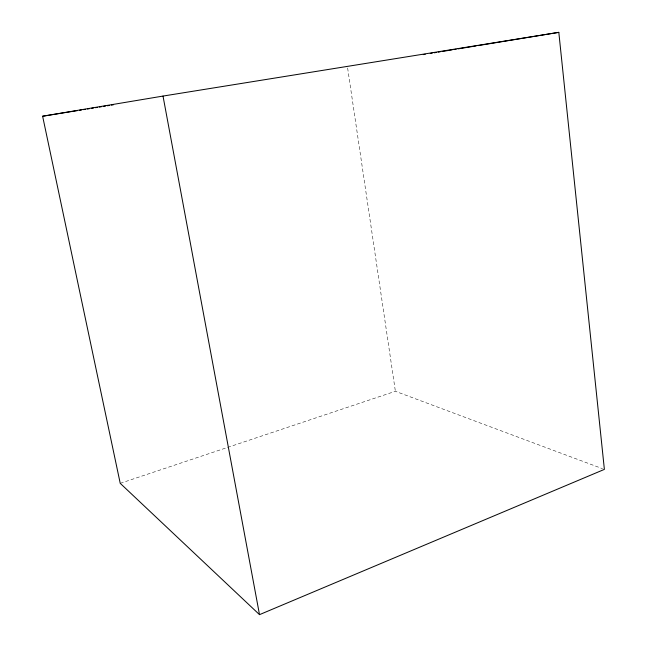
<?xml version="1.0" encoding="UTF-8"?>
<svg xmlns="http://www.w3.org/2000/svg" width="647" height="647" viewBox="0 0 647 647"><rect width="100%" height="100%" fill="white"/><g stroke="black" fill="none" stroke-linecap="round" stroke-linejoin="round"><path stroke-width="0.49" stroke-dasharray="3.23 2.43" d="M120.229 483.333L395.382 391.289L602.486 468.687M347.633 68.032L395.382 391.289"/><path stroke-width="0.97" d="M259.504 614.65L604.379 469.39L558.814 32.35L163.012 96.071L42.621 116.225L120.229 483.333L259.504 614.65L163.012 96.071M423.251 54.599L425.241 54.275M430.223 53.458L432.22 53.127M434.21 52.803L436.207 52.472M438.197 52.148L440.195 51.825M442.184 51.493L452.156 49.859M454.145 49.528L456.143 49.204M458.133 48.873L476.079 45.929M478.076 45.605L558.814 32.35M42.621 116.225L77.486 110.597M79.484 110.273L81.473 109.958M83.471 109.634L85.461 109.311M87.45 108.987L89.448 108.672M91.437 108.348L93.427 108.025M95.424 107.701L97.414 107.386M99.412 107.062L101.401 106.739M103.391 106.415L105.388 106.1M107.378 105.776L109.367 105.453M111.365 105.129L113.354 104.814"/></g></svg>
